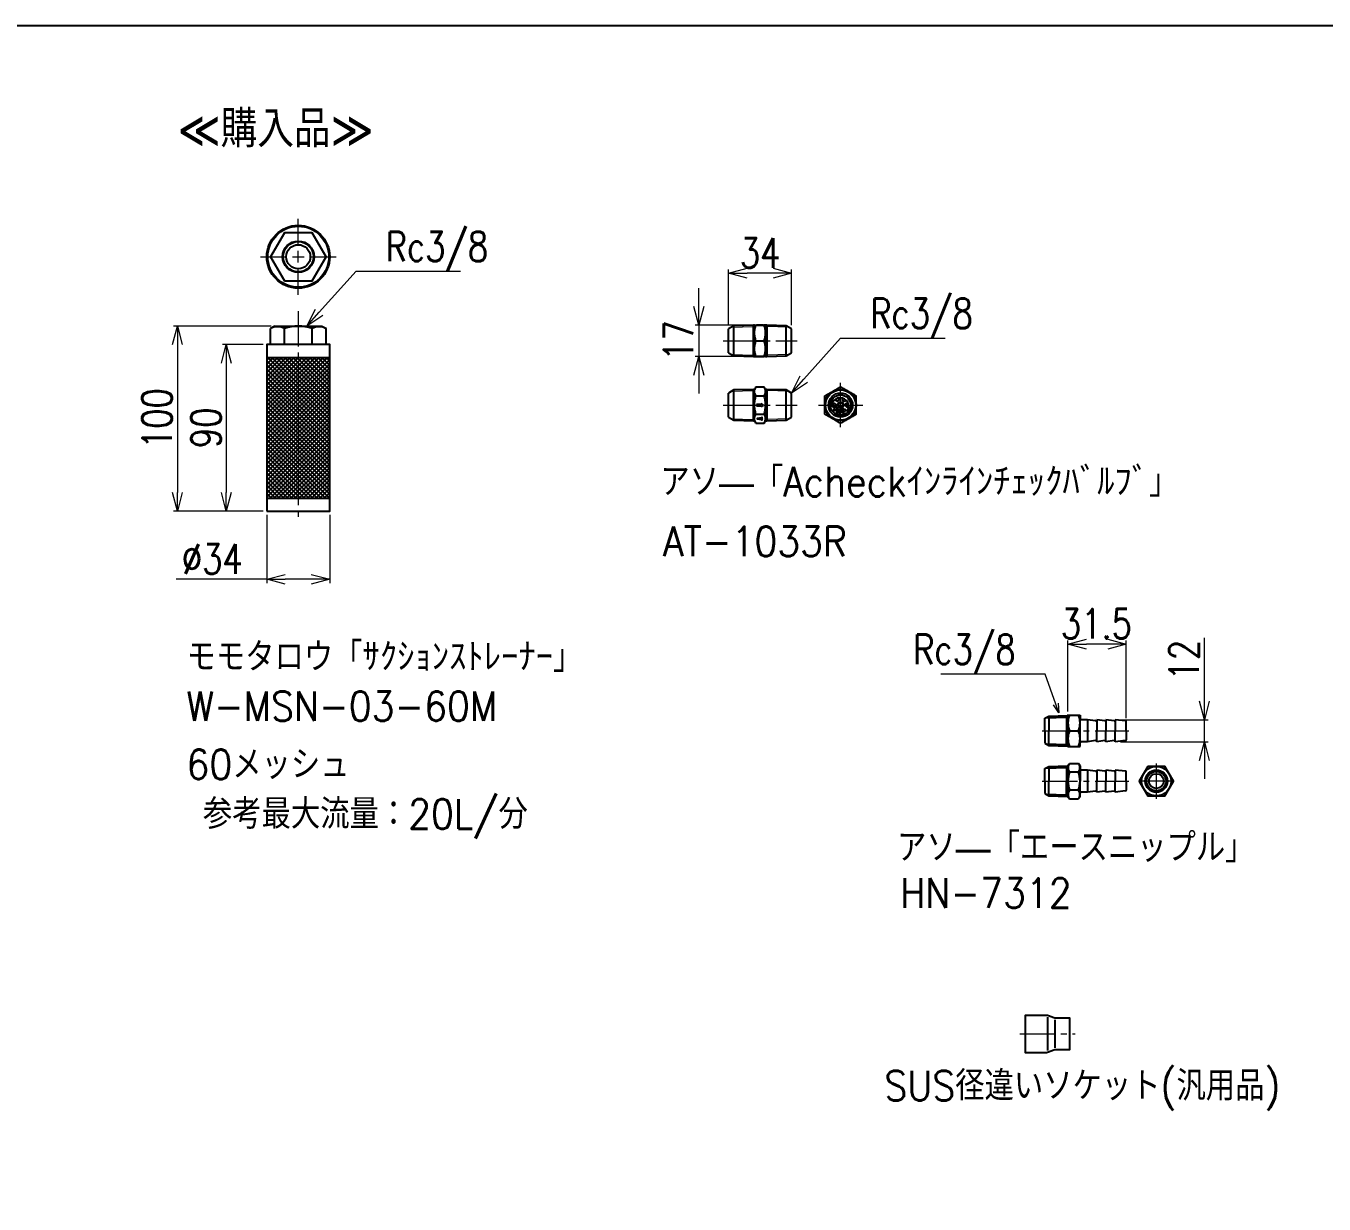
# Model space of a CAD drawing. Header units: millimetres. Extents: x 0 to 70370, y 0 to 11543.
# Drawn here: x 16285 to 16986, y 3446 to 4083 of the extents above; entities that cross this region are included whole.
import ezdxf
from ezdxf import colors
from ezdxf.entities.mleader import LeaderData, LeaderLine
from ezdxf.math import Vec2, Vec3

# ---------------------------------------------------------------- set-up
doc = ezdxf.new("R2010")
doc.units = ezdxf.units.MM
doc.linetypes.add('CENTER2', pattern=[28.575, 19.05, -3.175, 3.175, -3.175])
for name, color, linetype, lineweight in [('01_外形線', 7, 'Continuous', 25), ('02_細線', 5, 'Continuous', 13), ('04_中心線', 1, 'CENTER2', 9), ('06_文字', 7, 'Continuous', 13), ('07_寸法線', 3, 'Continuous', 9)]:
    doc.layers.add(name, color=color, linetype=linetype, lineweight=lineweight)
doc.styles.add('KSS_TXT', font='txt.shx', dxfattribs={"bigfont": 'extfont2.shx'})
doc.styles.add('寸法用', font='simplex.shx', dxfattribs={"width": 0.8, "bigfont": '@extfont2.shx'})
doc.dimstyles.new('機械製図用', dxfattribs={"dimtxt": 3.5, "dimasz": 3.5, "dimexe": 2, "dimexo": 0, "dimgap": 1.2, "dimtad": 1, "dimdsep": 46, "dimtxsty": '寸法用', "dimblk": 'OPEN30', "dimcen": 0, "dimclrd": 256, "dimclre": 256, "dimclrt": 7, "dimazin": 2, "dimtm": 1e-09, "dimtfac": 0.75, "dimtmove": 0, "dimatfit": 3, "dimldrblk": 'OPEN30', "dimfxl": 1, "dimlwd": -1, "dimlwe": -1, "dimarcsym": 0})

# ---------------------------------------------------------------- blocks, each defined once
blk = doc.blocks.new('*U2124')
at = {"layer": '04_中心線', "color": 0, "linetype": 'CENTER2', "transparency": 16777216}
for p, q in [((0, 6.3), (0, 20.5)), ((-20.5, 0), (-6.3, 0)), ((6.3, 0), (20.5, 0)), ((0, -20.5), (0, -6.3))]:
    blk.add_line(p, q, dxfattribs=at)
at = {"layer": '04_中心線', "color": 0, "linetype": 'Continuous', "transparency": 16777216}
for p, q in [((-3.15, 0), (3.15, 0)), ((0, -3.15), (0, 3.15))]:
    blk.add_line(p, q, dxfattribs=at)
blk = doc.blocks.new('_Open30')
at = {"color": 0, "linetype": 'ByBlock', "lineweight": -2}
for p, q in [((-1, 0.268), (0, 0)), ((0, 0), (-1, -0.268)), ((0, 0), (-1, 0))]:
    blk.add_line(p, q, dxfattribs=at)
blk = doc.blocks.new('*D2134')
at = {"layer": '07_寸法線', "transparency": 16777216}
for p, q in [((16417.13, 3920.56), (16364.46, 3920.56)), ((16366.46, 3910.56), (16366.46, 3830.56)), ((16412.79, 3820.56), (16364.46, 3820.56))]:
    blk.add_line(p, q, dxfattribs=at)
at = {"layer": 'Defpoints', "color": 0, "transparency": 16777216}
for p in [(16419.13, 3920.56), (16366.46, 3820.56), (16414.79, 3820.56)]:
    blk.add_point(p, dxfattribs=at)
at = {"layer": '07_寸法線', "transparency": 16777216, "xscale": 10, "yscale": 10, "zscale": 10}
for p, rotation in [((16366.46, 3920.56), 90), ((16366.46, 3820.56), 270)]:
    blk.add_blockref('_Open30', p, dxfattribs=dict(at, rotation=rotation))
at = {"layer": '07_寸法線', "color": 7, "transparency": 16777216, "insert": (16355.46, 3870.56), "char_height": 16, "attachment_point": 5, "rotation": 90, "style": '寸法用'}
blk.add_mtext('100', dxfattribs=at)
blk = doc.blocks.new('*D2135')
at = {"layer": '07_寸法線', "transparency": 16777216}
for p, q in [((16412.79, 3910.56), (16390.91, 3910.56)), ((16392.91, 3900.56), (16392.91, 3830.56)), ((16412.79, 3820.56), (16390.91, 3820.56))]:
    blk.add_line(p, q, dxfattribs=at)
at = {"layer": 'Defpoints', "color": 0, "transparency": 16777216}
for p in [(16414.79, 3910.56), (16392.91, 3820.56), (16414.79, 3820.56)]:
    blk.add_point(p, dxfattribs=at)
at = {"layer": '07_寸法線', "transparency": 16777216, "xscale": 10, "yscale": 10, "zscale": 10}
for p, rotation in [((16392.91, 3910.56), 90), ((16392.91, 3820.56), 270)]:
    blk.add_blockref('_Open30', p, dxfattribs=dict(at, rotation=rotation))
at = {"layer": '07_寸法線', "color": 7, "transparency": 16777216, "insert": (16381.91, 3865.56), "char_height": 16, "attachment_point": 5, "rotation": 90, "style": '寸法用'}
blk.add_mtext('90', dxfattribs=at)
blk = doc.blocks.new('*D2136')
at = {"layer": '07_寸法線', "transparency": 16777216}
for p, q in [((16664.27, 3921.11), (16664.27, 3951.14)), ((16688.27, 3949.14), (16674.27, 3949.14)), ((16698.27, 3921.11), (16698.27, 3951.14))]:
    blk.add_line(p, q, dxfattribs=at)
at = {"layer": 'Defpoints', "color": 0, "transparency": 16777216}
for p in [(16664.27, 3949.14), (16664.27, 3919.11), (16698.27, 3919.11)]:
    blk.add_point(p, dxfattribs=at)
at = {"layer": '07_寸法線', "transparency": 16777216, "xscale": 10, "yscale": 10, "zscale": 10, "rotation": 180}
blk.add_blockref('_Open30', (16664.27, 3949.14), dxfattribs=at)
at = {"layer": '07_寸法線', "transparency": 16777216, "xscale": 10, "yscale": 10, "zscale": 10}
blk.add_blockref('_Open30', (16698.27, 3949.14), dxfattribs=at)
at = {"layer": '07_寸法線', "color": 7, "transparency": 16777216, "insert": (16681.27, 3960.14), "char_height": 16, "attachment_point": 5, "style": '寸法用'}
blk.add_mtext('34', dxfattribs=at)
blk = doc.blocks.new('*D2137')
at = {"layer": '07_寸法線', "transparency": 16777216}
for p, q in [((16648.18, 3931.11), (16648.18, 3941.11)), ((16682.92, 3921.11), (16646.18, 3921.11)), ((16648.18, 3921.11), (16648.18, 3904.11)), ((16682.92, 3904.11), (16646.18, 3904.11)), ((16648.18, 3894.11), (16648.18, 3884.11))]:
    blk.add_line(p, q, dxfattribs=at)
at = {"layer": 'Defpoints', "color": 0, "transparency": 16777216}
for p in [(16684.92, 3921.11), (16648.18, 3904.11), (16684.92, 3904.11)]:
    blk.add_point(p, dxfattribs=at)
at = {"layer": '07_寸法線', "transparency": 16777216, "xscale": 10, "yscale": 10, "zscale": 10}
for p, rotation in [((16648.18, 3921.11), 270), ((16648.18, 3904.11), 90)]:
    blk.add_blockref('_Open30', p, dxfattribs=dict(at, rotation=rotation))
at = {"layer": '07_寸法線', "color": 7, "transparency": 16777216, "insert": (16637.18, 3912.69), "char_height": 16, "attachment_point": 5, "rotation": 90, "style": '寸法用'}
blk.add_mtext('17', dxfattribs=at)
blk = doc.blocks.new('*U2123')
at = {"layer": '04_中心線', "color": 0, "linetype": 'CENTER2', "transparency": 16777216}
for p, q in [((0, 1.7), (0, 12)), ((-12, 0), (-1.7, 0)), ((1.7, 0), (12, 0)), ((0, -12), (0, -1.7))]:
    blk.add_line(p, q, dxfattribs=at)
at = {"layer": '04_中心線', "color": 0, "linetype": 'Continuous', "transparency": 16777216}
for p, q in [((-0.85, 0), (0.85, 0)), ((0, -0.85), (0, 0.85))]:
    blk.add_line(p, q, dxfattribs=at)
blk = doc.blocks.new('*D2138')
at = {"layer": '07_寸法線', "transparency": 16777216}
for p, q in [((16921.27, 3717.82), (16921.27, 3752.1)), ((16875.04, 3707.82), (16923.27, 3707.82)), ((16921.27, 3695.82), (16921.27, 3707.82)), ((16875.96, 3695.82), (16923.27, 3695.82)), ((16921.27, 3685.82), (16921.27, 3675.82))]:
    blk.add_line(p, q, dxfattribs=at)
at = {"layer": 'Defpoints', "color": 0, "transparency": 16777216}
for p in [(16873.04, 3707.82), (16921.27, 3707.82), (16873.96, 3695.82)]:
    blk.add_point(p, dxfattribs=at)
at = {"layer": '07_寸法線', "transparency": 16777216, "xscale": 10, "yscale": 10, "zscale": 10}
for p, rotation in [((16921.27, 3707.82), 270), ((16921.27, 3695.82), 90)]:
    blk.add_blockref('_Open30', p, dxfattribs=dict(at, rotation=rotation))
at = {"layer": '07_寸法線', "color": 7, "transparency": 16777216, "insert": (16910.27, 3739.96), "char_height": 16, "attachment_point": 5, "rotation": 90, "style": '寸法用'}
blk.add_mtext('12', dxfattribs=at)
blk = doc.blocks.new('*D2139')
at = {"layer": '07_寸法線', "transparency": 16777216}
for p, q in [((16847.6, 3712.32), (16847.6, 3750.69)), ((16869.1, 3748.69), (16857.6, 3748.69)), ((16879.1, 3708.62), (16879.1, 3750.69))]:
    blk.add_line(p, q, dxfattribs=at)
at = {"layer": 'Defpoints', "color": 0, "transparency": 16777216}
for p in [(16847.6, 3748.69), (16847.6, 3710.32), (16879.1, 3706.62)]:
    blk.add_point(p, dxfattribs=at)
at = {"layer": '07_寸法線', "transparency": 16777216, "xscale": 10, "yscale": 10, "zscale": 10, "rotation": 180}
blk.add_blockref('_Open30', (16847.6, 3748.69), dxfattribs=at)
at = {"layer": '07_寸法線', "transparency": 16777216, "xscale": 10, "yscale": 10, "zscale": 10}
blk.add_blockref('_Open30', (16879.1, 3748.69), dxfattribs=at)
at = {"layer": '07_寸法線', "color": 7, "transparency": 16777216, "insert": (16862.98, 3759.69), "char_height": 16, "attachment_point": 5, "style": '寸法用'}
blk.add_mtext('31.5', dxfattribs=at)
blk = doc.blocks.new('*D2148')
at = {"layer": '07_寸法線', "transparency": 16777216}
for p, q in [((16414.79, 3818.56), (16414.79, 3781.69)), ((16448.79, 3818.56), (16448.79, 3781.69)), ((16414.79, 3783.69), (16365.88, 3783.69)), ((16438.79, 3783.69), (16424.79, 3783.69))]:
    blk.add_line(p, q, dxfattribs=at)
at = {"layer": 'Defpoints', "color": 0, "transparency": 16777216}
for p in [(16414.79, 3820.56), (16448.79, 3820.56), (16414.79, 3783.69)]:
    blk.add_point(p, dxfattribs=at)
at = {"layer": '07_寸法線', "transparency": 16777216, "xscale": 10, "yscale": 10, "zscale": 10, "rotation": 180}
blk.add_blockref('_Open30', (16414.79, 3783.69), dxfattribs=at)
at = {"layer": '07_寸法線', "transparency": 16777216, "xscale": 10, "yscale": 10, "zscale": 10}
blk.add_blockref('_Open30', (16448.79, 3783.69), dxfattribs=at)
at = {"layer": '07_寸法線', "color": 7, "transparency": 16777216, "insert": (16385.33, 3794.69), "char_height": 16, "attachment_point": 5, "style": '寸法用'}
blk.add_mtext('%%C34', dxfattribs=at)

msp = doc.modelspace()

# ---------------------------------------------------------------- hatches: boundary and pattern name
at = {"layer": '01_外形線', "transparency": 33554559}
h = msp.add_hatch(dxfattribs=at)
h.set_pattern_fill('ANSI37', color=256, scale=0.5)
h.set_pattern_definition([(45, (-52632.3154, 357.048), (-1.122532015, 1.122532015), []), (135, (-52632.3154, 357.048), (-1.122532015, -1.122532015), [])])
h.paths.add_polyline_path([(16431.79, 3903.559), (16414.79, 3903.559), (16414.79, 3827.559), (16431.79, 3827.559)])
h.paths.add_polyline_path([(16448.79, 3903.559), (16431.79, 3903.559), (16431.79, 3827.559), (16448.79, 3827.559)])

# ---------------------------------------------------------------- linework, layer by layer
at = {"layer": '01_外形線'}
for p, q in [((16419.133, 3920.559), (16416.777, 3919.198)), ((16419.133, 3920.559), (16444.446, 3920.559)), ((16444.446, 3920.559), (16446.803, 3919.198)), ((16667.172, 3920.783), (16664.274, 3919.11)), ((16677.632, 3921.11), (16667.172, 3920.783)), ((16667.172, 3912.61), (16667.172, 3920.783)), ((16678.274, 3921.11), (16677.632, 3921.11)), ((16677.632, 3921.11), (16677.632, 3904.11)), ((16677.632, 3904.11), (16677.632, 3921.11)), ((16678.274, 3916.86), (16678.274, 3921.11)), ((16679.033, 3921.11), (16683.515, 3921.11)), ((16679.279, 3921.12), (16679.279, 3921.11)), ((16681.871, 3921.12), (16679.279, 3921.12)), ((16681.871, 3921.12), (16681.871, 3921.11)), ((16683.167, 3921.12), (16681.871, 3921.12)), ((16683.167, 3921.12), (16683.167, 3921.11)), ((16684.916, 3921.11), (16684.274, 3921.11)), ((16684.274, 3916.86), (16684.274, 3921.11)), ((16695.376, 3920.783), (16684.916, 3921.11)), ((16684.916, 3921.11), (16684.916, 3904.11)), ((16684.916, 3921.11), (16684.916, 3904.11)), ((16698.274, 3919.11), (16695.376, 3920.783)), ((16695.376, 3904.437), (16695.376, 3920.783)), ((16416.779, 3910.559), (16416.777, 3919.198)), ((16424.284, 3910.559), (16424.284, 3919.198)), ((16439.295, 3910.559), (16439.295, 3919.198)), ((16446.803, 3910.559), (16446.803, 3919.198)), ((16664.274, 3906.11), (16664.274, 3919.11)), ((16678.274, 3908.36), (16678.274, 3916.86)), ((16684.274, 3908.36), (16684.274, 3916.86)), ((16698.274, 3906.11), (16698.274, 3919.11)), ((16664.274, 3906.11), (16667.172, 3904.437)), ((16667.172, 3904.437), (16667.172, 3912.61)), ((16678.274, 3904.11), (16678.274, 3908.36)), ((16679.033, 3912.61), (16683.515, 3912.61)), ((16684.274, 3904.11), (16684.274, 3908.36)), ((16695.376, 3904.437), (16698.274, 3906.11)), ((16414.79, 3903.559), (16448.79, 3903.559)), ((16667.172, 3904.437), (16677.632, 3904.11)), ((16677.632, 3904.11), (16678.274, 3904.11)), ((16679.033, 3904.11), (16683.515, 3904.11)), ((16679.279, 3904.11), (16679.279, 3904.1)), ((16681.871, 3904.1), (16679.279, 3904.1)), ((16681.871, 3904.11), (16681.871, 3904.1)), ((16683.167, 3904.1), (16681.871, 3904.1)), ((16683.167, 3904.11), (16683.167, 3904.1)), ((16684.274, 3904.11), (16684.916, 3904.11)), ((16684.916, 3904.11), (16695.376, 3904.437)), ((16667.172, 3886.048), (16664.274, 3884.375)), ((16677.632, 3886.375), (16667.172, 3886.048)), ((16667.172, 3869.702), (16667.172, 3886.048)), ((16678.274, 3886.375), (16677.632, 3886.375)), ((16677.632, 3886.375), (16677.632, 3869.375)), ((16677.632, 3869.375), (16677.632, 3886.375)), ((16679.033, 3887.69), (16678.274, 3886.375)), ((16678.274, 3885.236), (16678.274, 3886.375)), ((16678.274, 3877.875), (16678.274, 3885.236)), ((16679.033, 3887.69), (16683.515, 3887.69)), ((16684.274, 3886.375), (16683.515, 3887.69)), ((16684.916, 3886.375), (16684.274, 3886.375)), ((16684.274, 3885.236), (16684.274, 3886.375)), ((16684.274, 3877.875), (16684.274, 3885.236)), ((16695.376, 3886.048), (16684.916, 3886.375)), ((16684.916, 3886.375), (16684.916, 3869.375)), ((16684.916, 3886.375), (16684.916, 3869.375)), ((16698.274, 3884.375), (16695.376, 3886.048)), ((16695.376, 3869.702), (16695.376, 3886.048)), ((16664.274, 3877.875), (16664.274, 3884.375)), ((16679.033, 3882.782), (16683.515, 3882.782)), ((16679.279, 3878.199), (16679.279, 3877.875)), ((16681.871, 3878.199), (16679.279, 3878.199)), ((16681.871, 3878.653), (16681.871, 3878.199)), ((16683.167, 3877.875), (16681.871, 3878.653)), ((16698.274, 3877.875), (16698.274, 3884.375)), ((16664.274, 3871.375), (16664.274, 3877.875)), ((16664.274, 3871.375), (16667.172, 3869.702)), ((16678.274, 3870.514), (16678.274, 3877.875)), ((16679.033, 3872.967), (16683.515, 3872.967)), ((16679.279, 3877.875), (16679.279, 3877.551)), ((16679.279, 3877.551), (16681.871, 3877.551)), ((16681.847, 3870.96), (16679.892, 3870.663)), ((16681.847, 3870.952), (16679.892, 3870.654)), ((16682.721, 3870.97), (16681.837, 3871.193)), ((16681.837, 3871.193), (16681.837, 3871.184)), ((16682.721, 3870.961), (16681.837, 3871.184)), ((16681.847, 3870.96), (16681.847, 3870.952)), ((16681.871, 3877.097), (16683.167, 3877.875)), ((16681.871, 3877.551), (16681.871, 3877.097)), ((16682.721, 3870.97), (16682.721, 3870.961)), ((16684.274, 3870.514), (16684.274, 3877.875)), ((16695.376, 3869.702), (16698.274, 3871.375)), ((16698.274, 3871.375), (16698.274, 3877.875)), ((16722.985, 3874.608), (16722.138, 3873.029)), ((16724.409, 3872.385), (16724.517, 3874.173)), ((16726.512, 3874.29), (16726.567, 3874.317)), ((16727.429, 3874.915), (16727.564, 3875.044)), ((16667.172, 3869.702), (16677.632, 3869.375)), ((16677.632, 3869.375), (16678.274, 3869.375)), ((16678.274, 3869.375), (16678.274, 3870.514)), ((16678.274, 3869.375), (16679.033, 3868.06)), ((16679.033, 3868.06), (16683.515, 3868.06)), ((16679.693, 3870.514), (16679.693, 3870.505)), ((16679.892, 3870.663), (16679.892, 3870.654)), ((16679.892, 3870.356), (16681.847, 3870.058)), ((16681.493, 3870.596), (16680.895, 3870.505)), ((16680.895, 3870.505), (16681.493, 3870.414)), ((16680.923, 3870.509), (16681.493, 3870.423)), ((16681.493, 3870.414), (16681.493, 3870.596)), ((16681.837, 3869.826), (16682.721, 3870.049)), ((16681.837, 3869.834), (16681.837, 3869.826)), ((16682.721, 3870.058), (16682.721, 3870.049)), ((16683.515, 3868.06), (16684.274, 3869.375)), ((16684.274, 3869.375), (16684.274, 3870.514)), ((16684.274, 3869.375), (16684.916, 3869.375)), ((16684.916, 3869.375), (16695.376, 3869.702)), ((16414.79, 3827.559), (16448.79, 3827.559)), ((16835.098, 3708.566), (16837.187, 3709.772)), ((16837.187, 3709.772), (16847.096, 3710.066)), ((16837.187, 3709.772), (16837.187, 3701.816)), ((16847.598, 3710.066), (16846.731, 3709.198)), ((16846.731, 3710.055), (16846.731, 3701.816)), ((16847.598, 3710.066), (16847.096, 3710.066)), ((16847.598, 3710.316), (16854.098, 3710.316)), ((16847.598, 3710.316), (16847.598, 3701.816)), ((16854.098, 3710.316), (16854.098, 3708.316)), ((16835.098, 3701.816), (16835.098, 3708.566)), ((16835.619, 3708.867), (16846.731, 3709.198)), ((16854.098, 3701.816), (16854.098, 3708.316)), ((16858.098, 3707.816), (16854.598, 3707.816)), ((16862.524, 3707.152), (16858.098, 3707.816)), ((16858.098, 3707.816), (16858.098, 3695.816)), ((16867.524, 3707.152), (16863.098, 3707.816)), ((16863.098, 3707.816), (16863.098, 3707.647)), ((16863.098, 3707.816), (16863.098, 3701.816)), ((16868.098, 3707.816), (16868.098, 3707.603)), ((16872.524, 3707.152), (16868.098, 3707.816)), ((16868.098, 3707.816), (16868.098, 3707.647)), ((16868.098, 3707.816), (16868.098, 3701.816)), ((16873.098, 3707.816), (16873.098, 3707.603)), ((16878.66, 3707.121), (16873.098, 3707.816)), ((16873.098, 3707.816), (16873.098, 3707.647)), ((16873.098, 3707.816), (16873.098, 3701.816)), ((16879.098, 3701.816), (16879.098, 3706.625)), ((16835.098, 3701.816), (16835.098, 3695.066)), ((16837.187, 3693.86), (16837.187, 3701.816)), ((16846.731, 3693.578), (16846.731, 3701.816)), ((16847.598, 3693.316), (16847.598, 3701.816)), ((16848.368, 3701.816), (16853.329, 3701.816)), ((16854.098, 3695.316), (16854.098, 3701.816)), ((16858.098, 3695.816), (16854.598, 3695.816)), ((16862.524, 3696.48), (16858.098, 3695.816)), ((16863.098, 3695.816), (16863.098, 3701.816)), ((16867.524, 3696.48), (16863.098, 3695.816)), ((16863.098, 3695.816), (16863.098, 3695.986)), ((16868.098, 3695.816), (16868.098, 3701.816)), ((16872.524, 3696.48), (16868.098, 3695.816)), ((16868.098, 3695.816), (16868.098, 3696.03)), ((16868.098, 3695.816), (16868.098, 3695.986)), ((16873.098, 3695.816), (16873.098, 3701.816)), ((16878.66, 3696.512), (16873.098, 3695.816)), ((16873.098, 3695.816), (16873.098, 3696.03)), ((16873.098, 3695.816), (16873.098, 3695.986)), ((16879.098, 3701.816), (16879.098, 3697.008)), ((16835.098, 3695.066), (16837.187, 3693.86)), ((16835.619, 3694.766), (16846.731, 3694.434)), ((16837.187, 3693.86), (16847.096, 3693.566)), ((16847.598, 3693.566), (16846.731, 3694.434)), ((16847.598, 3693.566), (16847.096, 3693.566)), ((16847.598, 3693.316), (16854.098, 3693.316)), ((16854.098, 3693.316), (16854.098, 3695.316)), ((16835.099, 3681.342), (16837.188, 3682.548)), ((16835.619, 3681.643), (16846.731, 3681.974)), ((16837.188, 3682.548), (16847.097, 3682.842)), ((16837.188, 3682.548), (16837.188, 3674.592)), ((16847.599, 3682.842), (16846.731, 3681.974)), ((16846.731, 3682.831), (16846.731, 3674.592)), ((16847.599, 3682.842), (16847.097, 3682.842)), ((16847.598, 3682.842), (16848.368, 3684.175)), ((16847.598, 3682.842), (16847.598, 3674.592)), ((16848.368, 3684.175), (16853.329, 3684.175)), ((16854.098, 3682.842), (16853.329, 3684.175)), ((16854.098, 3682.842), (16854.098, 3681.092)), ((16835.099, 3674.592), (16835.099, 3681.342)), ((16835.099, 3674.592), (16835.099, 3667.842)), ((16837.188, 3666.636), (16837.188, 3674.592)), ((16846.731, 3666.354), (16846.731, 3674.592)), ((16847.598, 3667.842), (16847.598, 3674.592)), ((16847.598, 3666.342), (16847.598, 3674.592)), ((16853.329, 3679.5), (16848.368, 3679.5)), ((16854.098, 3681.092), (16854.098, 3674.592)), ((16854.098, 3668.092), (16854.098, 3674.592)), ((16858.098, 3680.592), (16854.598, 3680.592)), ((16862.524, 3679.928), (16858.098, 3680.592)), ((16858.098, 3680.592), (16858.098, 3668.592)), ((16867.524, 3679.928), (16863.098, 3680.592)), ((16863.098, 3680.592), (16863.098, 3680.423)), ((16863.098, 3680.592), (16863.098, 3674.592)), ((16863.098, 3668.592), (16863.098, 3674.592)), ((16868.098, 3680.592), (16868.098, 3680.379)), ((16872.524, 3679.928), (16868.098, 3680.592)), ((16868.098, 3680.592), (16868.098, 3680.423)), ((16868.098, 3680.592), (16868.098, 3674.592)), ((16868.098, 3668.592), (16868.098, 3674.592)), ((16873.098, 3680.592), (16873.098, 3680.379)), ((16878.66, 3679.897), (16873.098, 3680.592)), ((16873.098, 3680.592), (16873.098, 3680.423)), ((16873.098, 3680.592), (16873.098, 3674.592)), ((16873.098, 3668.592), (16873.098, 3674.592)), ((16879.098, 3674.592), (16879.098, 3679.401)), ((16879.098, 3674.592), (16879.098, 3669.784)), ((16835.099, 3667.842), (16837.188, 3666.636)), ((16853.329, 3669.685), (16848.368, 3669.685)), ((16854.098, 3666.342), (16854.098, 3668.092)), ((16858.098, 3668.592), (16854.598, 3668.592)), ((16862.524, 3669.256), (16858.098, 3668.592)), ((16867.524, 3669.256), (16863.098, 3668.592)), ((16863.098, 3668.592), (16863.098, 3668.762)), ((16872.524, 3669.256), (16868.098, 3668.592)), ((16868.098, 3668.592), (16868.098, 3668.806)), ((16868.098, 3668.592), (16868.098, 3668.762)), ((16878.66, 3669.287), (16873.098, 3668.592)), ((16873.098, 3668.592), (16873.098, 3668.806)), ((16873.098, 3668.592), (16873.098, 3668.762)), ((16835.619, 3667.542), (16846.731, 3667.21)), ((16837.188, 3666.636), (16847.097, 3666.342)), ((16847.599, 3666.342), (16846.731, 3667.21)), ((16847.599, 3666.342), (16847.097, 3666.342)), ((16847.598, 3666.342), (16848.368, 3665.009)), ((16848.368, 3665.009), (16853.329, 3665.009)), ((16854.098, 3666.342), (16853.329, 3665.009)), ((16836.551, 3546.998), (16836.551, 3528.998)), ((16840.551, 3545.648), (16840.551, 3530.348))]:
    msp.add_line(p, q, dxfattribs=at)
msp.add_lwpolyline([(16424.284, 3945.05), (16439.295, 3945.05), (16446.801, 3958.05), (16439.295, 3971.05), (16424.284, 3971.05), (16416.779, 3958.05), (16424.284, 3945.05)], dxfattribs=at)
for points in [[(16414.79, 3820.559), (16448.79, 3820.559), (16448.79, 3910.559), (16414.79, 3910.559)], [(16890.704, 3682.592), (16886.085, 3674.592), (16890.704, 3666.592), (16899.942, 3666.592), (16904.56, 3674.592), (16899.942, 3682.592)]]:
    msp.add_lwpolyline(points, close=True, dxfattribs=at)
at = {"layer": '01_外形線', "flags": 128}
for points in [[(16681.837, 3871.184), (16681.884, 3871.161), (16681.919, 3871.133), (16681.942, 3871.102), (16681.95, 3871.069), (16681.944, 3871.036), (16681.924, 3871.005), (16681.891, 3870.976), (16681.847, 3870.952)], [(16682.721, 3870.049), (16682.579, 3870.123), (16682.463, 3870.209), (16682.378, 3870.303), (16682.326, 3870.402), (16682.308, 3870.505), (16682.326, 3870.608), (16682.378, 3870.707), (16682.463, 3870.801), (16682.579, 3870.887), (16682.721, 3870.961)], [(16721.913, 3875.044), (16722.025, 3874.936), (16722.081, 3874.886)], [(16726.609, 3874.006), (16726.386, 3873.906), (16726.056, 3873.785)], [(16726.577, 3873.878), (16726.399, 3873.8), (16726.19, 3873.721)], [(16679.892, 3870.663), (16679.811, 3870.638), (16679.747, 3870.603), (16679.707, 3870.561), (16679.693, 3870.514)], [(16679.892, 3870.654), (16679.811, 3870.63), (16679.747, 3870.595), (16679.707, 3870.552), (16679.693, 3870.505), (16679.707, 3870.458), (16679.747, 3870.415), (16679.811, 3870.38), (16679.892, 3870.356)], [(16681.847, 3870.058), (16681.891, 3870.034), (16681.924, 3870.005), (16681.944, 3869.974), (16681.95, 3869.941), (16681.942, 3869.908), (16681.919, 3869.877), (16681.884, 3869.849), (16681.837, 3869.826)]]:
    msp.add_lwpolyline(points, dxfattribs=at)
at = {"layer": '01_外形線'}
msp.add_lwpolyline([(16836.007, 3547.998), (16824.551, 3547.998), (16824.551, 3527.998), (16836.007, 3527.998, 0.089934), (16837.06, 3528.189), (16840.041, 3529.307, -0.089934), (16841.095, 3529.498), (16848.551, 3529.498), (16848.551, 3546.498), (16841.095, 3546.498, -0.089934), (16840.041, 3546.689), (16837.06, 3547.807, 0.089934)], format="xyb", close=True, dxfattribs=at)
for centre, radius in [((16431.79, 3958.05), 17), ((16431.79, 3958.05), 16.5), ((16431.79, 3958.05), 8.5), ((16431.79, 3958.05), 8.173), ((16431.79, 3958.05), 6.5), ((16724.738, 3877.875), 8.5), ((16724.738, 3877.875), 8.173), ((16724.738, 3877.875), 6.5), ((16724.738, 3877.875), 5.5), ((16721.071, 3877.875), 1.05), ((16724.738, 3877.875), 1.65), ((16724.738, 3877.875), 1.5), ((16724.738, 3877.875), 1.25), ((16721.663, 3875.317), 0.6), ((16726.014, 3874.084), 0.6), ((16895.323, 3674.592), 8), ((16895.323, 3674.592), 6), ((16895.323, 3674.592), 5.25), ((16895.323, 3674.592), 4)]:
    msp.add_circle(centre, radius, dxfattribs=at)
for centre, radius, start, end in [((16420.531, 3913.036), 7.216, 58.653708, 121.346292), ((16431.79, 3899.175), 21.384, 69.452072, 110.547931), ((16443.049, 3913.036), 7.216, 58.653708, 121.346292), ((16721.082, 3877.877), 1.125, 168.135892, 282.798682), ((16724.533, 3877.152), 4.652, 340.214442, 168.135892), ((16724.738, 3877.875), 4.4, 169.258944, 190.741056), ((16724.738, 3877.875), 4.297, 167.852009, 192.147991), ((16724.738, 3877.875), 4, 165.06002, 194.93998), ((16722.905, 3881.051), 1.05, 185.078731, 40.850382), ((16724.738, 3877.875), 4, 106.64586, 134.93998), ((16726.572, 3881.051), 1.05, 145.075288, 339.721542), ((16728.406, 3877.875), 1.05, 90, 317.9499), ((16728.406, 3877.875), 1.05, 63.214264, 90), ((16724.738, 3877.875), 4, 345.06002, 14.93998), ((16724.738, 3877.875), 4.297, 347.852009, 8.000877), ((16681.807, 3871.101), 0.146, 285.57013, 347.878915), ((16721.663, 3875.317), 1.5, 331.78043, 102.798682), ((16722.905, 3874.699), 1.05, 129.796946, 177.296381), ((16724.738, 3877.875), 5.35, 241.78043, 266.569904), ((16722.905, 3874.699), 1.05, 248.009853, 79.475972), ((16724.738, 3877.875), 4.4, 241.78043, 250.741056), ((16724.738, 3877.875), 4.297, 241.78043, 252.147991), ((16724.738, 3877.875), 4, 241.78043, 254.93998), ((16726.014, 3874.084), 1.5, 45.551651, 176.569904), ((16726.572, 3874.699), 1.05, 192.9989, 262.58876), ((16724.738, 3877.875), 4, 285.06002, 296.323324), ((16726.572, 3874.699), 1.05, 90, 122.596966), ((16726.572, 3874.699), 1.05, 8.763691, 90), ((16727.852, 3875.958), 1.125, 225.551651, 340.214442), ((16724.738, 3877.875), 4.4, 349.258944, 359.195703), ((16681.8, 3869.984), 0.154, 283.882326, 346.642942), ((16682.868, 3870.606), 0.567, 189.334108, 255.006264), ((16859.353, 3706.066), 11.779, 158.849809, 201.150191), ((16842.343, 3706.066), 11.779, 338.849809, 21.150191), ((16854.598, 3708.316), 0.5, 180, 270), ((16862.598, 3707.647), 0.5, 261.469234, 0), ((16867.598, 3707.647), 0.5, 261.469234, 0), ((16872.598, 3707.647), 0.5, 261.469234, 0), ((16878.598, 3706.625), 0.5, 0, 82.874984), ((16859.353, 3697.566), 11.779, 158.849809, 201.150191), ((16842.343, 3697.566), 11.779, 338.849809, 21.150191), ((16854.598, 3695.316), 0.5, 90, 180), ((16862.598, 3695.986), 0.5, 0, 98.530766), ((16867.598, 3695.986), 0.5, 0, 98.530766), ((16872.598, 3695.986), 0.5, 0, 98.530766), ((16878.598, 3697.008), 0.5, 277.125016, 0), ((16851.662, 3681.88), 4.064, 160.171912, 215.85272), ((16850.035, 3681.88), 4.064, 324.14728, 19.828088), ((16863.637, 3674.592), 16.038, 162.182234, 197.817766), ((16838.066, 3674.592), 16.032, 342.17579, 17.82421), ((16854.598, 3681.092), 0.5, 180, 270), ((16862.598, 3680.423), 0.5, 261.469234, 0), ((16867.598, 3680.423), 0.5, 261.469234, 0), ((16872.598, 3680.423), 0.5, 261.469234, 0), ((16878.598, 3679.401), 0.5, 0, 82.874984), ((16851.662, 3667.304), 4.064, 144.14728, 199.828088), ((16850.035, 3667.304), 4.064, 340.171912, 35.85272), ((16854.598, 3668.092), 0.5, 90, 180), ((16862.598, 3668.762), 0.5, 0, 98.530766), ((16867.598, 3668.762), 0.5, 0, 98.530766), ((16872.598, 3668.762), 0.5, 0, 98.530766), ((16878.598, 3669.784), 0.5, 277.125016, 0)]:
    msp.add_arc(centre, radius, start, end, dxfattribs=at)
for points, knots in [([(16678.274, 3916.86), (16678.274, 3917.221), (16678.292, 3917.583), (16678.362, 3918.3), (16678.413, 3918.656), (16678.611, 3919.717), (16678.802, 3920.417), (16679.033, 3921.11)], [0, 0, 0, 0, 0.25, 0.25, 0.5, 0.5, 1, 1, 1, 1]), ([(16678.274, 3921.11), (16678.274, 3921.11), (16678.292, 3921.11), (16678.362, 3921.11), (16678.414, 3921.11), (16678.614, 3921.11), (16678.804, 3921.11), (16679.033, 3921.11)], [0, 0, 0, 0, 0.25, 0.25, 0.5, 0.5, 1, 1, 1, 1]), ([(16684.274, 3916.86), (16684.274, 3917.221), (16684.256, 3917.583), (16684.187, 3918.3), (16684.135, 3918.656), (16683.937, 3919.717), (16683.746, 3920.417), (16683.515, 3921.11)], [0, 0, 0, 0, 0.25, 0.25, 0.5, 0.5, 1, 1, 1, 1]), ([(16684.274, 3921.11), (16684.274, 3921.11), (16684.256, 3921.11), (16684.186, 3921.11), (16684.134, 3921.11), (16683.935, 3921.11), (16683.744, 3921.11), (16683.515, 3921.11)], [0, 0, 0, 0, 0.25, 0.25, 0.5, 0.5, 1, 1, 1, 1]), ([(16679.033, 3912.61), (16678.802, 3913.305), (16678.611, 3914.006), (16678.347, 3915.421), (16678.274, 3916.136), (16678.274, 3916.86)], [0, 0, 0, 0, 0.5, 0.5, 1, 1, 1, 1]), ([(16683.515, 3912.61), (16683.747, 3913.305), (16683.938, 3914.006), (16684.202, 3915.421), (16684.274, 3916.136), (16684.274, 3916.86)], [0, 0, 0, 0, 0.5, 0.5, 1, 1, 1, 1]), ([(16678.274, 3908.36), (16678.274, 3908.721), (16678.292, 3909.083), (16678.362, 3909.8), (16678.413, 3910.156), (16678.611, 3911.217), (16678.802, 3911.917), (16679.033, 3912.61)], [0, 0, 0, 0, 0.25, 0.25, 0.5, 0.5, 1, 1, 1, 1]), ([(16679.033, 3904.11), (16678.802, 3904.805), (16678.611, 3905.506), (16678.347, 3906.921), (16678.274, 3907.636), (16678.274, 3908.36)], [0, 0, 0, 0, 0.5, 0.5, 1, 1, 1, 1]), ([(16684.274, 3908.36), (16684.274, 3908.721), (16684.256, 3909.083), (16684.187, 3909.8), (16684.135, 3910.156), (16683.937, 3911.217), (16683.746, 3911.917), (16683.515, 3912.61)], [0, 0, 0, 0, 0.25, 0.25, 0.5, 0.5, 1, 1, 1, 1]), ([(16683.515, 3904.11), (16683.747, 3904.805), (16683.938, 3905.506), (16684.202, 3906.921), (16684.274, 3907.636), (16684.274, 3908.36)], [0, 0, 0, 0, 0.5, 0.5, 1, 1, 1, 1]), ([(16678.274, 3904.11), (16678.274, 3904.11), (16678.292, 3904.11), (16678.362, 3904.11), (16678.414, 3904.11), (16678.614, 3904.11), (16678.804, 3904.11), (16679.033, 3904.11)], [0, 0, 0, 0, 0.25, 0.25, 0.5, 0.5, 1, 1, 1, 1]), ([(16684.274, 3904.11), (16684.274, 3904.11), (16684.256, 3904.11), (16684.186, 3904.11), (16684.134, 3904.11), (16683.935, 3904.11), (16683.744, 3904.11), (16683.515, 3904.11)], [0, 0, 0, 0, 0.25, 0.25, 0.5, 0.5, 1, 1, 1, 1]), ([(16678.274, 3885.236), (16678.274, 3885.444), (16678.292, 3885.654), (16678.362, 3886.067), (16678.413, 3886.273), (16678.611, 3886.886), (16678.802, 3887.289), (16679.033, 3887.69)], [0, 0, 0, 0, 0.25, 0.25, 0.5, 0.5, 1, 1, 1, 1]), ([(16679.033, 3882.782), (16678.802, 3883.184), (16678.611, 3883.588), (16678.347, 3884.405), (16678.274, 3884.818), (16678.274, 3885.236)], [0, 0, 0, 0, 0.5, 0.5, 1, 1, 1, 1]), ([(16684.274, 3885.236), (16684.274, 3885.444), (16684.256, 3885.654), (16684.187, 3886.067), (16684.135, 3886.273), (16683.937, 3886.886), (16683.746, 3887.289), (16683.515, 3887.69)], [0, 0, 0, 0, 0.25, 0.25, 0.5, 0.5, 1, 1, 1, 1]), ([(16683.515, 3882.782), (16683.747, 3883.184), (16683.938, 3883.588), (16684.202, 3884.405), (16684.274, 3884.818), (16684.274, 3885.236)], [0, 0, 0, 0, 0.5, 0.5, 1, 1, 1, 1]), ([(16716.238, 3882.782), (16716.934, 3883.184), (16717.634, 3883.588), (16719.049, 3884.405), (16719.764, 3884.818), (16720.488, 3885.236)], [0, 0, 0, 0, 0.5, 0.5, 1, 1, 1, 1]), ([(16720.488, 3885.236), (16720.849, 3885.444), (16721.211, 3885.654), (16721.928, 3886.067), (16722.284, 3886.273), (16723.346, 3886.886), (16724.045, 3887.289), (16724.738, 3887.69)], [0, 0, 0, 0, 0.25, 0.25, 0.5, 0.5, 1, 1, 1, 1]), ([(16724.738, 3887.69), (16725.434, 3887.288), (16726.134, 3886.884), (16727.549, 3886.067), (16728.264, 3885.654), (16728.988, 3885.236)], [0, 0, 0, 0, 0.5, 0.5, 1, 1, 1, 1]), ([(16728.988, 3885.236), (16729.349, 3885.028), (16729.711, 3884.819), (16730.428, 3884.405), (16730.784, 3884.199), (16731.846, 3883.587), (16732.545, 3883.183), (16733.238, 3882.782)], [0, 0, 0, 0, 0.25, 0.25, 0.5, 0.5, 1, 1, 1, 1]), ([(16678.274, 3877.875), (16678.274, 3878.29), (16678.292, 3878.708), (16678.362, 3879.543), (16678.414, 3879.956), (16678.614, 3881.185), (16678.804, 3881.989), (16679.033, 3882.782)], [0, 0, 0, 0, 0.25, 0.25, 0.5, 0.5, 1, 1, 1, 1]), ([(16684.274, 3877.875), (16684.274, 3878.29), (16684.256, 3878.708), (16684.186, 3879.543), (16684.134, 3879.956), (16683.935, 3881.185), (16683.744, 3881.989), (16683.515, 3882.782)], [0, 0, 0, 0, 0.25, 0.25, 0.5, 0.5, 1, 1, 1, 1]), ([(16716.238, 3877.875), (16716.238, 3878.29), (16716.238, 3878.708), (16716.238, 3879.543), (16716.238, 3879.956), (16716.238, 3881.185), (16716.238, 3881.989), (16716.238, 3882.782)], [0, 0, 0, 0, 0.25, 0.25, 0.5, 0.5, 1, 1, 1, 1]), ([(16733.238, 3877.875), (16733.238, 3878.29), (16733.238, 3878.708), (16733.238, 3879.543), (16733.238, 3879.956), (16733.238, 3881.185), (16733.238, 3881.989), (16733.238, 3882.782)], [0, 0, 0, 0, 0.25, 0.25, 0.5, 0.5, 1, 1, 1, 1]), ([(16679.033, 3872.967), (16678.803, 3873.766), (16678.61, 3874.583), (16678.346, 3876.221), (16678.274, 3877.045), (16678.274, 3877.875)], [0, 0, 0, 0, 0.5, 0.5, 1, 1, 1, 1]), ([(16678.274, 3870.514), (16678.274, 3870.722), (16678.292, 3870.931), (16678.362, 3871.345), (16678.413, 3871.55), (16678.611, 3872.163), (16678.802, 3872.567), (16679.033, 3872.967)], [0, 0, 0, 0, 0.25, 0.25, 0.5, 0.5, 1, 1, 1, 1]), ([(16683.515, 3872.967), (16683.746, 3873.766), (16683.939, 3874.583), (16684.203, 3876.221), (16684.274, 3877.045), (16684.274, 3877.875)], [0, 0, 0, 0, 0.5, 0.5, 1, 1, 1, 1]), ([(16684.274, 3870.514), (16684.274, 3870.722), (16684.256, 3870.931), (16684.187, 3871.345), (16684.135, 3871.55), (16683.937, 3872.163), (16683.746, 3872.567), (16683.515, 3872.967)], [0, 0, 0, 0, 0.25, 0.25, 0.5, 0.5, 1, 1, 1, 1]), ([(16716.238, 3872.967), (16716.238, 3873.766), (16716.238, 3874.583), (16716.238, 3876.221), (16716.238, 3877.045), (16716.238, 3877.875)], [0, 0, 0, 0, 0.5, 0.5, 1, 1, 1, 1]), ([(16720.488, 3870.514), (16720.128, 3870.722), (16719.765, 3870.931), (16719.049, 3871.345), (16718.693, 3871.55), (16717.631, 3872.163), (16716.932, 3872.567), (16716.238, 3872.967)], [0, 0, 0, 0, 0.25, 0.25, 0.5, 0.5, 1, 1, 1, 1]), ([(16733.238, 3872.967), (16732.543, 3872.566), (16731.843, 3872.162), (16730.428, 3871.345), (16729.713, 3870.932), (16728.988, 3870.514)], [0, 0, 0, 0, 0.5, 0.5, 1, 1, 1, 1]), ([(16733.238, 3872.967), (16733.238, 3873.766), (16733.238, 3874.583), (16733.238, 3876.221), (16733.238, 3877.045), (16733.238, 3877.875)], [0, 0, 0, 0, 0.5, 0.5, 1, 1, 1, 1]), ([(16679.033, 3868.06), (16678.802, 3868.461), (16678.611, 3868.866), (16678.347, 3869.683), (16678.274, 3870.096), (16678.274, 3870.514)], [0, 0, 0, 0, 0.5, 0.5, 1, 1, 1, 1]), ([(16683.515, 3868.06), (16683.747, 3868.461), (16683.938, 3868.866), (16684.202, 3869.683), (16684.274, 3870.096), (16684.274, 3870.514)], [0, 0, 0, 0, 0.5, 0.5, 1, 1, 1, 1]), ([(16724.738, 3868.06), (16724.043, 3868.461), (16723.343, 3868.866), (16721.928, 3869.683), (16721.213, 3870.096), (16720.488, 3870.514)], [0, 0, 0, 0, 0.5, 0.5, 1, 1, 1, 1]), ([(16728.988, 3870.514), (16728.628, 3870.305), (16728.265, 3870.096), (16727.549, 3869.682), (16727.193, 3869.477), (16726.131, 3868.864), (16725.432, 3868.46), (16724.738, 3868.06)], [0, 0, 0, 0, 0.25, 0.25, 0.5, 0.5, 1, 1, 1, 1])]:
    msp.add_open_spline(points, degree=3, knots=knots, dxfattribs=at)
at = {"layer": '02_細線'}
for p, q in [((16665.894, 3920.045), (16677.632, 3920.412)), ((16696.655, 3920.045), (16684.916, 3920.412)), ((16665.894, 3905.175), (16677.632, 3904.808)), ((16696.655, 3905.175), (16684.916, 3904.808)), ((16665.894, 3885.31), (16677.632, 3885.677)), ((16696.655, 3885.31), (16684.916, 3885.677)), ((16665.894, 3870.44), (16677.632, 3870.073)), ((16696.655, 3870.44), (16684.916, 3870.073))]:
    msp.add_line(p, q, dxfattribs=at)
at = {"layer": '04_中心線'}
for p, q in [((16431.79, 3928.559), (16431.79, 3815.559)), ((16661.274, 3912.61), (16701.274, 3912.61)), ((16661.274, 3877.875), (16701.274, 3877.875)), ((16833.701, 3701.816), (16880.495, 3701.816)), ((16895.323, 3684.072), (16895.323, 3665.112)), ((16833.701, 3674.592), (16880.495, 3674.592)), ((16903.72, 3674.592), (16886.926, 3674.592)), ((16821.551, 3537.998), (16851.551, 3537.998))]:
    msp.add_line(p, q, dxfattribs=at)
at = {"layer": 'Defpoints'}
msp.add_lwpolyline([(15476.789, 2465.242), (17761.475, 2465.242), (17761.475, 4082.811), (15476.789, 4082.811)], close=True, dxfattribs=at)

# ---------------------------------------------------------------- block references
at = {"layer": '04_中心線', "linetype": 'CENTER2'}
for name, p in [('*U2124', (16431.79, 3958.05)), ('*U2123', (16724.738, 3877.875))]:
    msp.add_blockref(name, p, dxfattribs=at)

# ---------------------------------------------------------------- texts
at = {"layer": '06_文字', "color": 3, "style": 'KSS_TXT', "width": 0.9}
for s, height, p in [('≪購入品≫', 20, (16366.574, 4017.208)), ('アソ―「Acheckｲﾝﾗｲﾝﾁｪｯｸﾊﾞﾙﾌﾞ」', 16, (16627.403, 3828.437)), ('AT-1033R', 16, (16628.865, 3796.177)), ('モモタロウ「ｻｸｼｮﾝｽﾄﾚｰﾅｰ」', 16, (16371.437, 3733.745)), ('W-MSN-03-60M', 16, (16371.437, 3707.126)), ('60メッシュ', 16, (16371.437, 3675.628)), ('参考最大流量：20L/分', 16, (16380.285, 3648.843)), ('アソ―「エースニップル」', 16, (16755.264, 3630.795)), ('HN-7312', 16, (16756.977, 3606.131)), ('SUS径違いソケット(汎用品)', 16, (16748.435, 3501.956))]:
    msp.add_text(s, height=height, dxfattribs=at).set_placement(p)

# ---------------------------------------------------------------- dimensions: what is measured, and where the dimension line sits
at = {"layer": '07_寸法線'}
dim = msp.add_linear_dim(base=(16664.274, 3949.14), p1=(16698.274, 3919.11), p2=(16664.274, 3919.11), dimstyle='機械製図用', override={"dimtxt": 16, "dimasz": 10, "dimexo": 2, "dimgap": 3}, dxfattribs=at)
dim.commit()
dim.dimension.update_dxf_attribs({"geometry": '*D2136', "text_midpoint": (16681.274, 3960.14)})
dim = msp.add_linear_dim(base=(16648.181, 3904.11), p1=(16684.916, 3921.11), p2=(16684.916, 3904.11), angle=90, dimstyle='機械製図用', override={"dimtxt": 16, "dimasz": 10, "dimexo": 2, "dimgap": 3, "dimtmove": 2}, dxfattribs=at)
dim.commit()
dim.dimension.update_dxf_attribs({"geometry": '*D2137', "text_midpoint": (16637.181, 3912.694), "dimtype": 160})
for base, p1, p2, picture, middle in [((16366.464, 3820.559), (16419.133, 3920.559), (16414.79, 3820.559), '*D2134', (16355.464, 3870.559)), ((16392.911, 3820.559), (16414.79, 3910.559), (16414.79, 3820.559), '*D2135', (16381.911, 3865.559)), ((16921.274, 3707.816), (16873.963, 3695.816), (16873.04, 3707.816), '*D2138', (16910.274, 3739.959))]:
    dim = msp.add_linear_dim(base=base, p1=p1, p2=p2, angle=90, dimstyle='機械製図用', override={"dimtxt": 16, "dimasz": 10, "dimexo": 2, "dimgap": 3}, dxfattribs=at)
    dim.commit()
    dim.dimension.update_dxf_attribs({"geometry": picture, "text_midpoint": middle})
dim = msp.add_linear_dim(base=(16414.79, 3783.691), p1=(16448.79, 3820.559), p2=(16414.79, 3820.559), text='%%C<>', dimstyle='機械製図用', override={"dimtxt": 16, "dimasz": 10, "dimexo": 2, "dimgap": 3}, dxfattribs=at)
dim.commit()
dim.dimension.update_dxf_attribs({"geometry": '*D2148', "text_midpoint": (16385.333, 3794.691)})
dim = msp.add_linear_dim(base=(16847.598, 3748.691), p1=(16879.098, 3706.625), p2=(16847.598, 3710.316), dimstyle='機械製図用', override={"dimtxt": 16, "dimasz": 10, "dimexo": 2, "dimgap": 3, "dimtmove": 2}, dxfattribs=at)
dim.commit()
dim.dimension.update_dxf_attribs({"geometry": '*D2139', "text_midpoint": (16862.982, 3759.691), "dimtype": 160})

# ---------------------------------------------------------------- leaders
ml = msp.add_multileader_mtext('Standard', dxfattribs=at)
ml.set_content('Rc3/8', color=7, style='寸法用')
ml.set_leader_properties(color=256, linetype='ByLayer', lineweight=-1)
ml.set_arrow_properties(name='OPEN30')
ml.build(insert=Vec2(0, 0))
ml.multileader.update_dxf_attribs({"has_dogleg": 0, "text_left_attachment_type": 6, "text_right_attachment_type": 6, "arrow_head_size": 10})
ctx = ml.context
ctx.base_point, ctx.char_height, ctx.arrow_head_size, ctx.landing_gap_size, ctx.plane_origin = Vec3(16462.993, 3950.27), 16, 10, 16, Vec3(16660.393, 3777.419)
ctx.left_attachment, ctx.right_attachment = 6, 6
notes = []
notes.append((ctx, [(0, (1, 1, 0), (16398.993, 3950.27), (1, 0), 64, [(0, [(16436.474, 3920.559)], 0, [])])]))
ctx.mtext.insert, ctx.mtext.width, ctx.mtext.defined_height, ctx.mtext.line_spacing_factor, ctx.mtext.flow_direction = Vec3(16478.993, 3971.604), 40, 11.169, 1.2, 5
ml = msp.add_multileader_mtext('Standard', dxfattribs=at)
ml.set_content('Rc3/8', color=7, style='寸法用')
ml.set_leader_properties(color=256, linetype='ByLayer', lineweight=-1)
ml.set_arrow_properties(name='OPEN30')
ml.build(insert=Vec2(0, 0))
ml.multileader.update_dxf_attribs({"has_dogleg": 0, "text_left_attachment_type": 6, "text_right_attachment_type": 6, "arrow_head_size": 10})
ctx = ml.context
ctx.base_point, ctx.char_height, ctx.arrow_head_size, ctx.landing_gap_size, ctx.plane_origin = Vec3(16724.792, 3914.087), 16, 10, 16, Vec3(16922.193, 3741.235)
ctx.left_attachment, ctx.right_attachment = 6, 6
notes.append((ctx, [(0, (1, 1, 0), (16660.792, 3914.087), (1, 0), 64, [(0, [(16698.274, 3884.375)], 0, [])])]))
ctx.mtext.insert, ctx.mtext.width, ctx.mtext.defined_height, ctx.mtext.line_spacing_factor, ctx.mtext.flow_direction = Vec3(16740.792, 3935.42), 40, 11.169, 1.2, 5
ml = msp.add_multileader_mtext('Standard', dxfattribs=at)
ml.set_content('Rc3/8', color=7, style='寸法用')
ml.set_leader_properties(color=256, linetype='ByLayer', lineweight=-1)
ml.set_arrow_properties(name='OPEN30')
ml.build(insert=Vec2(0, 0))
ml.multileader.update_dxf_attribs({"has_dogleg": 0, "text_left_attachment_type": 6, "text_right_attachment_type": 6, "arrow_head_size": 5})
ctx = ml.context
ctx.base_point, ctx.char_height, ctx.arrow_head_size, ctx.landing_gap_size, ctx.plane_origin = Vec3(16745.428, 3732.44), 16, 5, 16, Vec3(16618.732, 3568.407)
ctx.left_attachment, ctx.right_attachment, ctx.text_align_type = 6, 6, 2
notes.append((ctx, [(0, (1, 1, 0), (16899.332, 3732.44), (-1, 0), 64, [(0, [(16842.651, 3711.547)], 0, [])])]))
ctx.mtext.insert, ctx.mtext.width, ctx.mtext.defined_height, ctx.mtext.alignment, ctx.mtext.line_spacing_factor, ctx.mtext.flow_direction = Vec3(16819.332, 3753.774), 40, 11.169, 3, 1.2, 5
for ctx, leaders in notes:
    for number, flags, end, landing, length, lines in leaders:
        leader = LeaderData()
        leader.index, (leader.has_last_leader_line, leader.has_dogleg_vector, leader.attachment_direction) = number, flags
        leader.last_leader_point, leader.dogleg_vector, leader.dogleg_length = Vec3(end), Vec3(landing), length
        for number, points, colour, breaks in lines:
            line = LeaderLine()
            line.index, line.vertices, line.color, line.breaks = number, Vec3.list(points), colors.encode_raw_color(colour), breaks
            leader.lines.append(line)
        ctx.leaders.append(leader)

doc.saveas('drawing.dxf')
